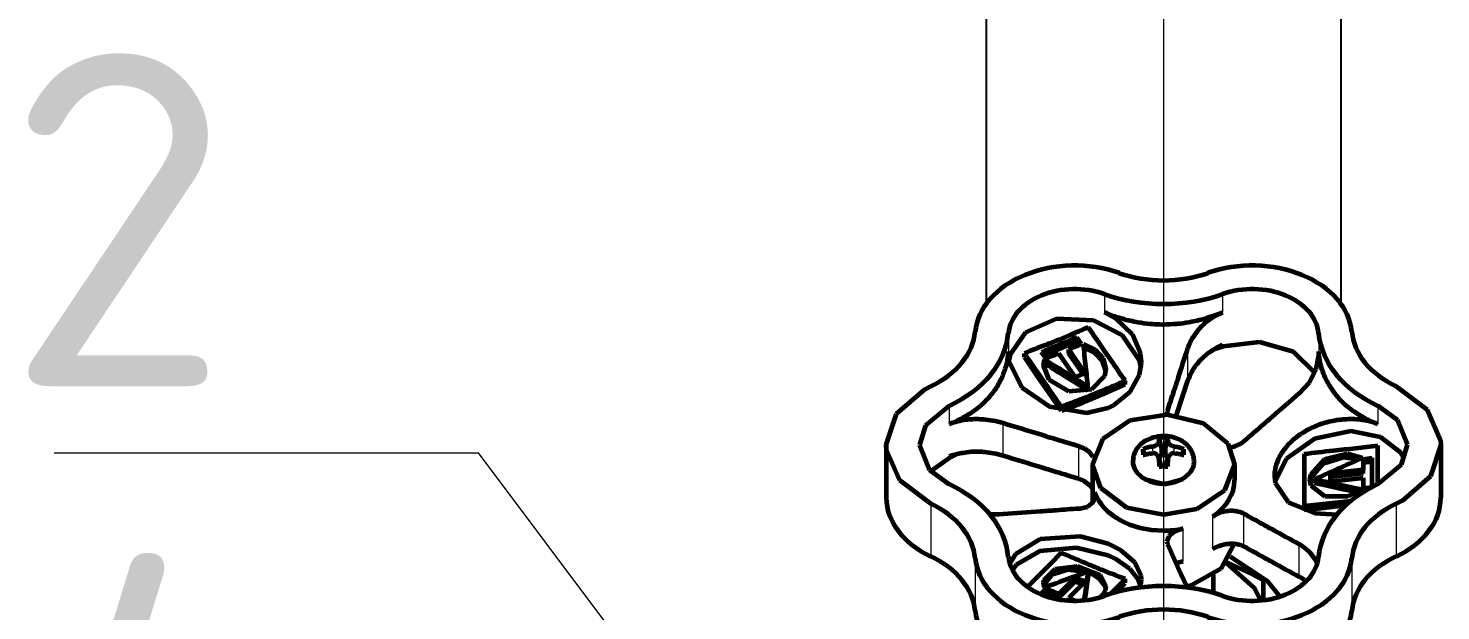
# Model space of a CAD drawing. Header units: millimetres. Extents: x -718 to 68664, y -49984 to -979.
# Drawn here: x 16397 to 17670, y -36314 to -35789 of the extents above; entities that cross this region are included whole.
import ezdxf

# ---------------------------------------------------------------- set-up
doc = ezdxf.new("R2010")
doc.units = ezdxf.units.MM
doc.linetypes.add('K5LT_BASIC', pattern=[0])
doc.layers.add('Text', color=7, linetype='Continuous', lineweight=15)
doc.layers.add('ГВС (Т3)_20', color=10, linetype='Continuous', lineweight=25)
doc.layers.add('Системный слой (1)', color=7, linetype='Continuous', true_color=0xc26c6c6c)
doc.styles.add('ISOCPEUR', font='isocpeur.ttf', dxfattribs={"width": 0.65})

# ---------------------------------------------------------------- blocks, each defined once
blk = doc.blocks.new('U656')
at = {"layer": 'Системный слой (1)', "color": 150, "linetype": 'K5LT_BASIC', "lineweight": 60, "true_color": 0x0080ff}
for p, q in [((799.53, 147.5), (800.69, 148.54)), ((797.37, 144.04), (799.53, 147.5)), ((796.35, 139.66), (797.37, 144.04)), ((796.63, 135.07), (796.35, 139.66)), ((798.16, 131), (796.63, 135.07)), ((811.36, 132.31), (809.13, 128.94)), ((800.69, 128.1), (798.16, 131)), ((809.13, 128.94), (807.74, 127.82))]:
    blk.add_line(p, q, dxfattribs=at)
blk = doc.blocks.new('U665')
at = {"layer": 'Системный слой (1)', "color": 150, "linetype": 'K5LT_BASIC', "lineweight": 60, "true_color": 0x0080ff}
for p, q in [((816.36, 116.81), (816.1, 117.34)), ((826.7, 117.34), (824.6, 114.54)), ((818.59, 114.24), (816.36, 116.81)), ((821.4, 113.32), (818.59, 114.24)), ((824.6, 114.54), (821.85, 113.34)), ((821.85, 113.34), (821.4, 113.32))]:
    blk.add_line(p, q, dxfattribs=at)
blk = doc.blocks.new('U666')
at = {"layer": 'Системный слой (1)', "color": 150, "linetype": 'K5LT_BASIC', "lineweight": 60, "true_color": 0x0080ff}
for p, q in [((830.27, 132.94), (830.26, 132.99)), ((830.68, 129.68), (830.27, 132.94)), ((829.79, 126.61), (830.68, 129.68)), ((827.9, 124.67), (829.79, 126.61))]:
    blk.add_line(p, q, dxfattribs=at)
blk = doc.blocks.new('U667')
at = {"layer": 'Системный слой (1)', "color": 150, "linetype": 'K5LT_BASIC', "lineweight": 60, "true_color": 0x0080ff}
for p, q in [((817.86, 119), (819.65, 116.85)), ((823.65, 117.23), (824.93, 119)), ((821.4, 116.32), (823.65, 117.23)), ((819.65, 116.85), (821.4, 116.32))]:
    blk.add_line(p, q, dxfattribs=at)
blk = doc.blocks.new('U668')
at = {"layer": 'Системный слой (1)', "color": 150, "linetype": 'K5LT_BASIC', "lineweight": 60, "true_color": 0x0080ff}
for p, q in [((818.19, 162.09), (820.94, 163.3)), ((820.94, 163.3), (821.4, 163.32)), ((821.4, 163.32), (824.2, 162.4)), ((816.1, 159.3), (818.19, 162.09)), ((824.2, 162.4), (826.43, 159.82)), ((826.43, 159.82), (826.7, 159.3))]:
    blk.add_line(p, q, dxfattribs=at)
blk = doc.blocks.new('U669')
at = {"layer": 'Системный слой (1)', "color": 150, "linetype": 'K5LT_BASIC', "lineweight": 60, "true_color": 0x0080ff}
for p, q in [((819.15, 159.41), (817.86, 157.64)), ((821.4, 160.32), (819.15, 159.41)), ((823.15, 159.78), (821.4, 160.32)), ((824.93, 157.64), (823.15, 159.78))]:
    blk.add_line(p, q, dxfattribs=at)
blk = doc.blocks.new('U670')
at = {"layer": 'Системный слой (1)', "color": 150, "linetype": 'K5LT_BASIC', "lineweight": 60, "true_color": 0x0080ff}
for p, q in [((808.74, 135.83), (808.63, 136.24)), ((810.24, 133.15), (808.74, 135.83)), ((812.51, 131.94), (810.24, 133.15))]:
    blk.add_line(p, q, dxfattribs=at)
blk = doc.blocks.new('U671')
at = {"layer": 'Системный слой (1)', "color": 150, "linetype": 'K5LT_BASIC', "lineweight": 60, "true_color": 0x0080ff}
for p, q in [((815.75, 141.62), (817.51, 143.97)), ((817.51, 143.97), (819.63, 144.72)), ((819.63, 144.72), (821.96, 143.8)), ((821.96, 143.8), (823.63, 141.32)), ((815.1, 138.32), (815.75, 141.62)), ((823.63, 141.32), (824.15, 137.98)), ((815.63, 135.32), (815.1, 138.32)), ((824.15, 137.98), (823.38, 134.74)), ((817.3, 132.83), (815.63, 135.32)), ((823.38, 134.74), (821.54, 132.52)), ((819.63, 131.92), (817.3, 132.83)), ((821.54, 132.52), (819.63, 131.92))]:
    blk.add_line(p, q, dxfattribs=at)
blk = doc.blocks.new('U672')
at = {"layer": 'Системный слой (1)', "color": 150, "linetype": 'K5LT_BASIC', "lineweight": 60, "true_color": 0x0080ff}
for p, q in [((820.71, 144.97), (821.04, 145.41)), ((821.04, 145.41), (821.27, 145.95)), ((820.3, 144.65), (820.71, 144.97))]:
    blk.add_line(p, q, dxfattribs=at)
blk = doc.blocks.new('U673')
at = {"layer": 'Системный слой (1)', "color": 150, "linetype": 'K5LT_BASIC', "lineweight": 60, "true_color": 0x0080ff}
for p, q in [((815.66, 145.95), (815.84, 145.18)), ((815.84, 145.18), (816.24, 144.66)), ((816.24, 144.66), (816.78, 144.47)), ((816.78, 144.47), (816.89, 144.47)), ((816.89, 144.47), (817.01, 144.49)), ((817.01, 144.49), (817.12, 144.53))]:
    blk.add_line(p, q, dxfattribs=at)
blk = doc.blocks.new('U674')
at = {"layer": 'Системный слой (1)', "color": 150, "linetype": 'K5LT_BASIC', "lineweight": 60, "true_color": 0x0080ff}
for p, q in [((818.13, 145.46), (817.84, 145.04)), ((818.34, 145.95), (818.13, 145.46)), ((817.84, 145.04), (817.48, 144.72))]:
    blk.add_line(p, q, dxfattribs=at)
blk = doc.blocks.new('U675')
at = {"layer": 'Системный слой (1)', "color": 150, "linetype": 'K5LT_BASIC', "lineweight": 60, "true_color": 0x0080ff}
for p, q in [((815.14, 153.57), (815.15, 153.99)), ((815.14, 153.17), (815.14, 153.57)), ((815.16, 152.77), (815.14, 153.17))]:
    blk.add_line(p, q, dxfattribs=at)
blk = doc.blocks.new('U676')
at = {"layer": 'Системный слой (1)', "color": 150, "linetype": 'K5LT_BASIC', "lineweight": 60, "true_color": 0x0080ff}
for p, q in [((812.39, 137.94), (811.11, 137.36)), ((809.83, 136.78), (808.55, 136.2)), ((811.11, 137.36), (809.83, 136.78))]:
    blk.add_line(p, q, dxfattribs=at)
blk = doc.blocks.new('U677')
at = {"layer": 'Системный слой (1)', "color": 150, "linetype": 'K5LT_BASIC', "lineweight": 60, "true_color": 0x0080ff}
for p, q in [((812.49, 137.98), (812.39, 137.94)), ((812.59, 138), (812.49, 137.98)), ((812.7, 138.01), (812.59, 138)), ((813.19, 137.83), (812.7, 138.01)), ((813.6, 137.31), (813.19, 137.83)), ((813.86, 136.56), (813.6, 137.31))]:
    blk.add_line(p, q, dxfattribs=at)
blk = doc.blocks.new('U678')
at = {"layer": 'Системный слой (1)', "color": 150, "linetype": 'K5LT_BASIC', "lineweight": 60, "true_color": 0x0080ff}
for p, q in [((811.12, 124.64), (811.74, 125.12)), ((811.74, 125.12), (812.28, 125.78)), ((812.28, 125.78), (812.46, 126.08)), ((810.71, 124.45), (811.12, 124.64))]:
    blk.add_line(p, q, dxfattribs=at)
blk = doc.blocks.new('U679')
at = {"layer": 'Системный слой (1)', "color": 150, "linetype": 'K5LT_BASIC', "lineweight": 60, "true_color": 0x0080ff}
for p, q in [((824.28, 138), (824.15, 138.01)), ((824.41, 137.98), (824.28, 138)), ((824.54, 137.94), (824.41, 137.98))]:
    blk.add_line(p, q, dxfattribs=at)
blk = doc.blocks.new('U680')
at = {"layer": 'Системный слой (1)', "color": 150, "linetype": 'K5LT_BASIC', "lineweight": 60, "true_color": 0x0080ff}
for p, q in [((809.11, 125.46), (809.26, 125.65)), ((809.26, 125.65), (809.39, 125.86)), ((809.39, 125.86), (809.52, 126.08))]:
    blk.add_line(p, q, dxfattribs=at)
blk = doc.blocks.new('U681')
at = {"layer": 'Системный слой (1)', "color": 150, "linetype": 'K5LT_BASIC', "lineweight": 60, "true_color": 0x0080ff}
for p, q in [((826.05, 126.08), (827.04, 125.17)), ((827.04, 125.17), (828.22, 124.55)), ((828.22, 124.55), (829.46, 124.32)), ((829.46, 124.32), (829.52, 124.32)), ((829.52, 124.32), (829.62, 124.32)), ((829.62, 124.32), (829.72, 124.32)), ((829.72, 124.32), (829.82, 124.33))]:
    blk.add_line(p, q, dxfattribs=at)
blk = doc.blocks.new('U682')
at = {"layer": 'Системный слой (1)', "color": 150, "linetype": 'K5LT_BASIC', "lineweight": 60, "true_color": 0x0080ff}
for p, q in [((810.73, 137.19), (810.81, 136.99)), ((810.81, 136.99), (810.87, 136.78)), ((810.87, 136.78), (810.93, 136.56))]:
    blk.add_line(p, q, dxfattribs=at)
blk = doc.blocks.new('U683')
at = {"layer": 'Системный слой (1)', "color": 150, "linetype": 'K5LT_BASIC', "lineweight": 60, "true_color": 0x0080ff}
for p, q in [((821.17, 132.3), (821.29, 131.85)), ((821.29, 131.85), (821.48, 131.43)), ((821.48, 131.43), (821.73, 131.07))]:
    blk.add_line(p, q, dxfattribs=at)
blk = doc.blocks.new('U684')
at = {"layer": 'Системный слой (1)', "color": 150, "linetype": 'K5LT_BASIC', "lineweight": 60, "true_color": 0x0080ff}
for p, q in [((817.98, 128.25), (816.22, 127.05)), ((818.62, 128.32), (817.98, 128.25)), ((816.22, 127.05), (815.26, 124.68)), ((815.26, 124.68), (815.15, 122.65))]:
    blk.add_line(p, q, dxfattribs=at)
blk = doc.blocks.new('U685')
at = {"layer": 'Системный слой (1)', "color": 150, "linetype": 'K5LT_BASIC', "lineweight": 60, "true_color": 0x0080ff}
for p, q in [((820.15, 127.25), (818.09, 128.27)), ((821.97, 124.72), (820.15, 127.25)), ((822.64, 121.43), (821.97, 124.72)), ((822.11, 118.76), (822.64, 121.43)), ((820.7, 116.91), (822.11, 118.76)), ((820.14, 116.59), (820.7, 116.91))]:
    blk.add_line(p, q, dxfattribs=at)
blk = doc.blocks.new('U686')
at = {"layer": 'Системный слой (1)', "color": 150, "linetype": 'K5LT_BASIC', "lineweight": 60, "true_color": 0x0080ff}
for p, q in [((810.59, 151.6), (810.13, 151.95)), ((811.83, 149.48), (810.59, 151.6)), ((812.12, 146.17), (811.83, 149.48)), ((811.43, 143.32), (812.12, 146.17)), ((811.07, 142.57), (811.43, 143.32)), ((810.24, 141.35), (811.07, 142.57)), ((808.74, 140.39), (809.26, 140.58)), ((809.26, 140.58), (810.24, 141.35))]:
    blk.add_line(p, q, dxfattribs=at)
blk = doc.blocks.new('U687')
at = {"layer": 'Системный слой (1)', "color": 150, "linetype": 'K5LT_BASIC', "lineweight": 60, "true_color": 0x0080ff}
for p, q in [((828.93, 152.27), (826.57, 151.09)), ((829.52, 152.32), (828.93, 152.27)), ((829.62, 152.32), (829.52, 152.32)), ((829.72, 152.31), (829.62, 152.32)), ((829.82, 152.31), (829.72, 152.31)), ((826.57, 151.09), (824.86, 148.6)), ((824.86, 148.6), (824.31, 145.24)), ((824.31, 145.24), (824.75, 143.32))]:
    blk.add_line(p, q, dxfattribs=at)
blk = doc.blocks.new('U688')
at = {"layer": 'Системный слой (1)', "color": 150, "linetype": 'K5LT_BASIC', "lineweight": 60, "true_color": 0x0080ff}
for p, q in [((829.56, 152.15), (828.98, 152.28)), ((831.54, 150.76), (829.56, 152.15)), ((832.77, 147.98), (831.54, 150.76)), ((832.62, 144.64), (832.77, 147.98)), ((831.27, 142.03), (832.62, 144.64)), ((829, 140.5), (831.27, 142.03)), ((828.34, 140.35), (829, 140.5))]:
    blk.add_line(p, q, dxfattribs=at)
blk = doc.blocks.new('U689')
at = {"layer": 'Системный слой (1)', "color": 150, "linetype": 'K5LT_BASIC', "lineweight": 60, "true_color": 0x0080ff}
for p, q in [((824.75, 143.32), (825.01, 142.77)), ((825.01, 142.77), (826.18, 141.32)), ((832.76, 142.58), (833.35, 143.65)), ((831.36, 141.13), (832.76, 142.58)), ((826.18, 141.32), (827.72, 140.49)), ((827.72, 140.49), (828.87, 140.32)), ((828.87, 140.32), (829.65, 140.39)), ((829.65, 140.39), (831.36, 141.13))]:
    blk.add_line(p, q, dxfattribs=at)
blk = doc.blocks.new('U690')
at = {"layer": 'Системный слой (1)', "color": 150, "linetype": 'K5LT_BASIC', "lineweight": 60, "true_color": 0x0080ff}
for p, q in [((811.9, 142.13), (812.5, 143.32)), ((810.84, 140.91), (811.9, 142.13)), ((808.55, 140.45), (808.79, 140.38)), ((808.79, 140.38), (809.03, 140.33)), ((809.03, 140.33), (809.28, 140.32)), ((809.28, 140.32), (809.64, 140.35)), ((809.64, 140.35), (810.84, 140.91))]:
    blk.add_line(p, q, dxfattribs=at)
blk = doc.blocks.new('U691')
at = {"layer": 'Системный слой (1)', "color": 150, "linetype": 'K5LT_BASIC', "lineweight": 60, "true_color": 0x0080ff}
for p, q in [((811.57, 151.68), (810.71, 152.18)), ((812.92, 149.44), (811.57, 151.68)), ((813.16, 145.85), (812.92, 149.44)), ((812.5, 143.32), (813.16, 145.85))]:
    blk.add_line(p, q, dxfattribs=at)
blk = doc.blocks.new('U692')
at = {"layer": 'Системный слой (1)', "color": 150, "linetype": 'K5LT_BASIC', "lineweight": 60, "true_color": 0x0080ff}
for p, q in [((815.55, 125.64), (815.69, 124.39)), ((815.69, 124.39), (815.83, 123.13)), ((815.83, 123.13), (815.97, 121.87))]:
    blk.add_line(p, q, dxfattribs=at)
blk = doc.blocks.new('U693')
at = {"layer": 'Системный слой (1)', "color": 150, "linetype": 'K5LT_BASIC', "lineweight": 60, "true_color": 0x0080ff}
for p, q in [((817.68, 123.4), (817.96, 124.71)), ((817.4, 122.09), (817.68, 123.4)), ((817.12, 120.78), (817.4, 122.09))]:
    blk.add_line(p, q, dxfattribs=at)
blk = doc.blocks.new('U694')
at = {"layer": 'Системный слой (1)', "color": 150, "linetype": 'K5LT_BASIC', "lineweight": 60, "true_color": 0x0080ff}
for p, q in [((818.47, 125.02), (818.09, 125.11)), ((819.7, 123.91), (818.47, 125.02)), ((820.26, 122.08), (819.7, 123.91)), ((820.08, 120.76), (820.26, 122.08))]:
    blk.add_line(p, q, dxfattribs=at)
blk = doc.blocks.new('U695')
at = {"layer": 'Системный слой (1)', "color": 150, "linetype": 'K5LT_BASIC', "lineweight": 60, "true_color": 0x0080ff}
for p, q in [((816.75, 123.78), (817.73, 125.02)), ((817.73, 125.02), (818.27, 125.13)), ((818.27, 125.13), (818.73, 125.05)), ((818.73, 125.05), (820.12, 123.81)), ((816.75, 121.69), (816.75, 123.78)), ((820.12, 123.81), (820.62, 121.72)), ((817.39, 120.37), (816.75, 121.69)), ((820.62, 121.72), (820.25, 120.37))]:
    blk.add_line(p, q, dxfattribs=at)
blk = doc.blocks.new('U696')
at = {"layer": 'Системный слой (1)', "color": 150, "linetype": 'K5LT_BASIC', "lineweight": 60, "true_color": 0x0080ff}
for p, q in [((815.91, 125.64), (816.06, 124.23)), ((816.06, 124.23), (816.22, 122.81)), ((816.22, 122.81), (816.38, 121.39))]:
    blk.add_line(p, q, dxfattribs=at)
blk = doc.blocks.new('U697')
at = {"layer": 'Системный слой (1)', "color": 150, "linetype": 'K5LT_BASIC', "lineweight": 60, "true_color": 0x0080ff}
for p, q in [((824.5, 147.49), (825.24, 145.58)), ((825.24, 145.58), (826.02, 143.68)), ((826.02, 143.68), (826.84, 141.78))]:
    blk.add_line(p, q, dxfattribs=at)
blk = doc.blocks.new('U698')
at = {"layer": 'Системный слой (1)', "color": 150, "linetype": 'K5LT_BASIC', "lineweight": 60, "true_color": 0x0080ff}
for p, q in [((829.9, 148.13), (829.5, 149.13)), ((830.31, 147.12), (829.9, 148.13)), ((830.73, 146.12), (830.31, 147.12))]:
    blk.add_line(p, q, dxfattribs=at)
blk = doc.blocks.new('U699')
at = {"layer": 'Системный слой (1)', "color": 150, "linetype": 'K5LT_BASIC', "lineweight": 60, "true_color": 0x0080ff}
for p, q in [((808.55, 149.04), (808.69, 149.09)), ((808.69, 149.09), (808.83, 149.12)), ((808.83, 149.12), (808.97, 149.13)), ((808.97, 149.13), (809.21, 149.1)), ((809.21, 149.1), (810.25, 148.08)), ((810.25, 148.08), (810.49, 146.1)), ((810.49, 146.1), (809.66, 144.04)), ((807.96, 143.76), (807.67, 144.07)), ((809.66, 144.04), (808.65, 143.51)), ((808.3, 143.57), (807.96, 143.76)), ((808.65, 143.51), (808.3, 143.57))]:
    blk.add_line(p, q, dxfattribs=at)
blk = doc.blocks.new('U700')
at = {"layer": 'Системный слой (1)', "color": 150, "linetype": 'K5LT_BASIC', "lineweight": 60, "true_color": 0x0080ff}
for p, q in [((808.84, 145.64), (808.92, 145.85)), ((808.92, 145.85), (809.01, 146.07)), ((809.01, 146.07), (809.1, 146.28))]:
    blk.add_line(p, q, dxfattribs=at)
blk = doc.blocks.new('U701')
at = {"layer": 'Системный слой (1)', "color": 150, "linetype": 'K5LT_BASIC', "lineweight": 60, "true_color": 0x0080ff}
for p, q in [((828.5, 149.1), (828.38, 149.12)), ((828.62, 149.08), (828.5, 149.1)), ((828.74, 149.04), (828.62, 149.08)), ((829.68, 144.51), (830.15, 145.49)), ((830.15, 145.49), (830.16, 145.5)), ((828.94, 143.82), (829.68, 144.51)), ((828.07, 143.52), (828.94, 143.82))]:
    blk.add_line(p, q, dxfattribs=at)
blk = doc.blocks.new('U702')
at = {"layer": 'Системный слой (1)', "color": 150, "linetype": 'K5LT_BASIC', "lineweight": 60, "true_color": 0x0080ff}
for p, q in [((808.05, 149.32), (807.88, 148.92)), ((807.72, 148.53), (807.55, 148.13)), ((807.88, 148.92), (807.72, 148.53))]:
    blk.add_line(p, q, dxfattribs=at)
blk = doc.blocks.new('U703')
at = {"layer": 'Системный слой (1)', "color": 150, "linetype": 'K5LT_BASIC', "lineweight": 60, "true_color": 0x0080ff}
for p, q in [((809.63, 149.57), (808.61, 150.58)), ((810.65, 148.55), (809.63, 149.57)), ((811.67, 147.54), (810.65, 148.55))]:
    blk.add_line(p, q, dxfattribs=at)
blk = doc.blocks.new('U704')
at = {"layer": 'Системный слой (1)', "color": 150, "linetype": 'K5LT_BASIC', "lineweight": 60, "true_color": 0x0080ff}
for p, q in [((808.42, 142.67), (807.97, 143.12)), ((808.87, 142.22), (808.42, 142.67)), ((809.32, 141.78), (808.87, 142.22))]:
    blk.add_line(p, q, dxfattribs=at)
blk = doc.blocks.new('U705')
at = {"layer": 'Системный слой (1)', "color": 150, "linetype": 'K5LT_BASIC', "lineweight": 60, "true_color": 0x0080ff}
for p, q in [((809.71, 148.42), (808.79, 149.11)), ((810.15, 146.95), (809.71, 148.42)), ((809.94, 145.23), (810.15, 146.95)), ((808.78, 143.63), (809.31, 144.05)), ((809.31, 144.05), (809.75, 144.73)), ((809.75, 144.73), (809.91, 145.12)), ((808.47, 143.53), (808.78, 143.63))]:
    blk.add_line(p, q, dxfattribs=at)
blk = doc.blocks.new('U706')
at = {"layer": 'Системный слой (1)', "color": 150, "linetype": 'K5LT_BASIC', "lineweight": 60, "true_color": 0x0080ff}
for p, q in [((808.14, 145.34), (807.4, 145.45)), ((808.88, 145.23), (808.14, 145.34)), ((809.62, 145.12), (808.88, 145.23))]:
    blk.add_line(p, q, dxfattribs=at)
blk = doc.blocks.new('U707')
at = {"layer": 'Системный слой (1)', "color": 150, "linetype": 'K5LT_BASIC', "lineweight": 60, "true_color": 0x0080ff}
for p, q in [((808.12, 142.62), (808.4, 142.34)), ((808.4, 142.34), (808.68, 142.06)), ((808.68, 142.06), (808.96, 141.78))]:
    blk.add_line(p, q, dxfattribs=at)
blk = doc.blocks.new('U708')
at = {"layer": 'Системный слой (1)', "color": 150, "linetype": 'K5LT_BASIC', "lineweight": 60, "true_color": 0x0080ff}
for p, q in [((827.26, 148.63), (828.56, 149.13)), ((828.56, 149.13), (828.74, 149.12)), ((828.74, 149.12), (828.92, 149.09)), ((828.92, 149.09), (829.1, 149.04)), ((826.21, 146.87), (827.26, 148.63)), ((826.4, 144.8), (826.21, 146.87)), ((830.53, 145.54), (830.02, 144.48)), ((827.6, 143.63), (826.4, 144.8)), ((830.02, 144.48), (829.21, 143.77)), ((828.25, 143.51), (827.6, 143.63)), ((829.21, 143.77), (828.25, 143.51))]:
    blk.add_line(p, q, dxfattribs=at)
blk = doc.blocks.new('U709')
at = {"layer": 'Системный слой (1)', "color": 150, "linetype": 'K5LT_BASIC', "lineweight": 60, "true_color": 0x0080ff}
for p, q in [((829.3, 150.86), (827.7, 149.76)), ((827.7, 149.76), (826.11, 148.66)), ((826.11, 148.66), (824.52, 147.56))]:
    blk.add_line(p, q, dxfattribs=at)
blk = doc.blocks.new('U710')
at = {"layer": 'Системный слой (1)', "color": 150, "linetype": 'K5LT_BASIC', "lineweight": 60, "true_color": 0x0080ff}
for p, q in [((808.26, 145.37), (807.4, 145.5)), ((809.12, 145.25), (808.26, 145.37)), ((809.98, 145.12), (809.12, 145.25))]:
    blk.add_line(p, q, dxfattribs=at)
blk = doc.blocks.new('U711')
at = {"layer": 'Системный слой (1)', "color": 150, "linetype": 'K5LT_BASIC', "lineweight": 60, "true_color": 0x0080ff}
for p, q in [((818.33, 140.02), (817.86, 138.23)), ((817.86, 138.23), (818.33, 136.62))]:
    blk.add_line(p, q, dxfattribs=at)
blk = doc.blocks.new('U712')
at = {"layer": 'Системный слой (1)', "color": 150, "linetype": 'K5LT_BASIC', "lineweight": 60, "true_color": 0x0080ff}
for p, q in [((820.23, 138.68), (820.21, 138.72)), ((820.53, 138.5), (820.23, 138.68))]:
    blk.add_line(p, q, dxfattribs=at)
blk = doc.blocks.new('U713')
at = {"layer": 'Системный слой (1)', "color": 150, "linetype": 'K5LT_BASIC', "lineweight": 60, "true_color": 0x0080ff}
for p, q in [((820.21, 137.91), (820.49, 138.13)), ((820.49, 138.13), (820.53, 138.13))]:
    blk.add_line(p, q, dxfattribs=at)
blk = doc.blocks.new('U714')
at = {"layer": 'Системный слой (1)', "color": 150, "linetype": 'K5LT_BASIC', "lineweight": 60, "true_color": 0x0080ff}
for p, q in [((820.27, 137.89), (820.23, 137.89)), ((820.3, 137.88), (820.27, 137.89)), ((820.34, 137.87), (820.3, 137.88)), ((820.52, 137.76), (820.34, 137.87)), ((820.63, 137.55), (820.52, 137.76)), ((820.65, 137.3), (820.63, 137.55))]:
    blk.add_line(p, q, dxfattribs=at)
blk = doc.blocks.new('U715')
at = {"layer": 'Системный слой (1)', "color": 150, "linetype": 'K5LT_BASIC', "lineweight": 60, "true_color": 0x0080ff}
for p, q in [((820.34, 138.76), (820.52, 138.88)), ((820.52, 138.88), (820.63, 139.08)), ((820.63, 139.08), (820.65, 139.34)), ((820.23, 138.75), (820.27, 138.75)), ((820.27, 138.75), (820.3, 138.75)), ((820.3, 138.75), (820.34, 138.76))]:
    blk.add_line(p, q, dxfattribs=at)
blk = doc.blocks.new('U716')
at = {"layer": 'Системный слой (1)', "color": 150, "linetype": 'K5LT_BASIC', "lineweight": 60, "true_color": 0x0080ff}
for p, q in [((810.79, 132.66), (808.52, 130.16)), ((808.52, 130.16), (807.39, 129.59))]:
    blk.add_line(p, q, dxfattribs=at)
blk = doc.blocks.new('U717')
at = {"layer": 'Системный слой (1)', "color": 150, "linetype": 'K5LT_BASIC', "lineweight": 60, "true_color": 0x0080ff}
for p, q in [((810.84, 132.62), (810.34, 131.52)), ((810.34, 131.52), (809.81, 130.42)), ((809.81, 130.42), (809.25, 129.32))]:
    blk.add_line(p, q, dxfattribs=at)

msp = doc.modelspace()

# ---------------------------------------------------------------- linework, layer by layer
at = {"layer": 'Text'}
msp.add_line((17420.4, -35223.3), (17420.4, -38810.5), dxfattribs=at)
for points in [[(16420.2, -36171.6), (16802.7, -36171.6)], [(17288.9, -36820.4), (16802.7, -36171.6)]]:
    msp.add_lwpolyline(points, dxfattribs=at)
at = {"layer": 'ГВС (Т3)_20'}
for p, q in [((17260.4, -35406), (17260.4, -36037.5)), ((17580.4, -35406), (17580.4, -36037.5))]:
    msp.add_line(p, q, dxfattribs=at)
at = {"layer": 'ГВС (Т3)_20', "lineweight": 18}
for p, q in [((17367.1, -36028.6), (17367.1, -36045.1)), ((17473.7, -36028.6), (17473.7, -36045.1)), ((17280.5, -36063.9), (17280.5, -36080.4)), ((17560.3, -36063.9), (17560.3, -36080.4)), ((17442.4, -36106.4), (17442.4, -36077.1)), ((17473.7, -36074.4), (17473.7, -36076)), ((17227.2, -36129.3), (17227.2, -36145.7)), ((17424.2, -36137.1), (17424.2, -36133.1)), ((17613.6, -36129.3), (17613.6, -36145.7)), ((17275.9, -36174.4), (17275.9, -36145)), ((17344.1, -36195.2), (17344.1, -36165.8)), ((17411.5, -36172), (17410.2, -36166)), ((17418.5, -36173.2), (17416.1, -36161.8)), ((17422.2, -36173.2), (17424.7, -36161.8)), ((17429.3, -36172), (17430.6, -36166)), ((17227.2, -36175.1), (17227.2, -36176.6)), ((17418.4, -36183.8), (17416.1, -36176.2)), ((17422.4, -36183.8), (17424.7, -36176.2)), ((17358.3, -36213.9), (17358.3, -36207.4)), ((17210.6, -36217.6), (17210.6, -36265)), ((17630.2, -36217.6), (17630.2, -36265)), ((17464.9, -36258.3), (17464.9, -36228.9)), ((17492.9, -36256), (17492.9, -36226.6)), ((17438, -36269.3), (17438, -36239.9)), ((17542.8, -36283.4), (17542.8, -36254)), ((17250.6, -36266.6), (17250.6, -36314)), ((17590.2, -36266.6), (17590.2, -36314))]:
    msp.add_line(p, q, dxfattribs=at)
at = {"layer": 'ГВС (Т3)_20', "lineweight": 60}
for p, q in [((17342.3, -36071.3), (17342.3, -36067.7)), ((17346.4, -36073.6), (17342.3, -36067.7)), ((17295, -36085.6), (17295, -36082)), ((17314.4, -36086.7), (17310.3, -36080.8)), ((17340.8, -36103.6), (17325.9, -36082.1)), ((17349.7, -36099.9), (17334.9, -36078.4)), ((17334.9, -36082), (17334.9, -36078.4)), ((17347.8, -36100.7), (17334.9, -36082)), ((17344.5, -36074.4), (17342.3, -36071.3)), ((17473.7, -36076), (17465.8, -36078.5)), ((17313.1, -36091.2), (17313.1, -36087.6)), ((17385.8, -36110.2), (17385.8, -36106.6)), ((17432.2, -36137.8), (17442.4, -36106.4)), ((17352.3, -36115.7), (17352.3, -36112.1)), ((17328.2, -36133.4), (17328.2, -36130.1)), ((17418.5, -36167.2), (17416.6, -36158)), ((17422.2, -36167.2), (17424.2, -36158)), ((17170.4, -36164.6), (17170.4, -36212)), ((17403.2, -36173.3), (17402.1, -36168.3)), ((17422.2, -36167.2), (17418.5, -36167.2)), ((17418.5, -36167.2), (17418.5, -36173.2)), ((17422.2, -36173.2), (17422.2, -36167.2)), ((17437.6, -36173.3), (17438.7, -36168.3)), ((17547.1, -36172.5), (17547.1, -36219.5)), ((17613.6, -36199.9), (17613.6, -36165.1)), ((17670.4, -36164.6), (17670.4, -36212)), ((17227.2, -36176.6), (17210.6, -36188.3)), ((17234.8, -36172.7), (17227.2, -36176.6)), ((17356.4, -36182.3), (17356.4, -36216.9)), ((17418.4, -36183.3), (17415.9, -36175.2)), ((17418.4, -36183.3), (17418.5, -36183.8)), ((17422.3, -36183.8), (17422.4, -36183.3)), ((17422.4, -36183.3), (17424.8, -36175.2)), ((17484.4, -36182.3), (17484.4, -36196.4)), ((17600.3, -36177.3), (17608.5, -36176.3)), ((17600.3, -36177.3), (17600.3, -36186.8)), ((17608.5, -36179.9), (17600.3, -36180.8)), ((17608.5, -36202.5), (17608.5, -36176.3)), ((17556.5, -36199), (17556.5, -36195.4)), ((17570.7, -36190.1), (17600.3, -36186.8)), ((17570.7, -36190.1), (17570.7, -36197.4)), ((17600.3, -36190.3), (17570.7, -36193.7)), ((17570.7, -36197.4), (17600.3, -36194.1)), ((17600.3, -36190.3), (17600.3, -36186.8)), ((17600.3, -36194.1), (17600.3, -36203.4)), ((17600.3, -36203.4), (17608.5, -36202.5)), ((17547.1, -36223.1), (17547.1, -36219.5)), ((17340.8, -36284), (17325.9, -36298.8)), ((17340.8, -36287.6), (17340.8, -36284)), ((17352.3, -36282.3), (17352.3, -36278.7)), ((17385.8, -36288.9), (17385.8, -36285.3)), ((17465.4, -36297.9), (17465.4, -36281.6)), ((17510.4, -36286.1), (17510.4, -36304.4)), ((17314.4, -36294), (17310.3, -36298.1)), ((17314.4, -36297.6), (17312.9, -36299.1)), ((17314.4, -36297.6), (17314.4, -36294)), ((17340.8, -36287.6), (17325.9, -36302.4)), ((17325.9, -36302.4), (17325.9, -36298.8)), ((17349.7, -36287.6), (17334.9, -36302.4)), ((17334.9, -36304.8), (17334.9, -36302.4))]:
    msp.add_line(p, q, dxfattribs=at)
msp.add_arc((17896, -34915.3), 1496.4, 247.9772, 248.2384, dxfattribs=at)
for centre, major_axis, start_param, end_param in [((17340.4, -36066.6), (-90, 0), 4.251835, 6.220141), ((17500.4, -36066.6), (-90, 0), 3.204637, 5.172943), ((17420.4, -35952.6), (90, 0), 4.251835, 5.172943), ((17340.4, -36066.6), (-60, 0), 4.251835, 6.220141), ((17420.4, -35952.6), (120, 0), 4.251835, 5.172943), ((17500.4, -36066.6), (60, 0), 0.063045, 2.03135), ((17160.7, -36058.6), (90, 0), 5.299033, 6.220141), ((17160.7, -36058.6), (120, 0), 5.299033, 6.220141), ((17680, -36058.6), (120, 0), 3.204637, 4.125745), ((17680, -36058.6), (-90, 0), 0.063045, 0.984153), ((17420.4, -36196.4), (64, 0), 5.480988, 6.283185), ((17160.7, -36270.6), (-120, 0), 3.204637, 4.125745), ((17420.4, -36196.4), (-64, 0), 0.245, 1.570796), ((17680, -36270.6), (-120, 0), 5.299033, 6.220141), ((17260.4, -36212), (90, 0), 3.141593, 4.125745), ((17160.7, -36270.6), (90, 0), 0.063045, 0.984153), ((17680, -36270.6), (-90, 0), 5.299033, 6.220141), ((17580.4, -36212), (-90, 0), 2.15744, 3.141593), ((17420.4, -36196.4), (64, 0), 4.712389, 4.990987), ((17160.7, -36318), (90, 0), 0.063045, 0.984153), ((17340.4, -36262.6), (90, 0), 3.204637, 5.172943), ((17340.4, -36262.6), (-60, 0), 0.063045, 2.03135), ((17500.4, -36262.6), (90, 0), 4.251835, 6.220141), ((17500.4, -36262.6), (60, 0), 4.251835, 6.220141), ((17680, -36318), (-90, 0), 5.299033, 6.220141), ((17420.4, -36376.6), (-120, 0), 4.251835, 5.172943), ((17420.4, -36376.6), (-90, 0), 4.251835, 5.172943), ((17340.4, -36309.9), (90, 0), 3.204637, 5.172943), ((17500.4, -36309.9), (90, 0), 4.251835, 6.220141)]:
    msp.add_ellipse(centre, major_axis=major_axis, ratio=0.707107, start_param=start_param, end_param=end_param, dxfattribs=at)
at = {"layer": 'ГВС (Т3)_20', "lineweight": 18}
msp.add_ellipse((17420.4, -36178.7), major_axis=(-27.5, 0), ratio=0.707107, start_param=0, end_param=3.141593, dxfattribs=at)
at = {"layer": 'ГВС (Т3)_20', "lineweight": 60}
for points, knots in [([(17473.7, -36045.1), (17469, -36047.1), (17459.9, -36050.5), (17446.9, -36053.7), (17436.7, -36055.2), (17427, -36056.1), (17418, -36056.3), (17407.4, -36055.6), (17396.4, -36054.2), (17383.8, -36051.3), (17373.8, -36047.9), (17368.3, -36045.6), (17367.1, -36045.1)], [0, 0, 0, 0, 1.854842, 3.499918, 4.73635, 5.487068, 6.957013, 7.886095, 9.219697, 10.871305, 12.490285, 13, 13, 13, 13]), ([(17473.7, -36045.1), (17470.9, -36046.3), (17466, -36048.8), (17459.4, -36053.3), (17454.2, -36058), (17449.9, -36062.9), (17446.4, -36068.1), (17443.9, -36072.8), (17442.8, -36075.9), (17442.4, -36077.1)], [0, 0, 0, 0, 1.818825, 3.386072, 4.938759, 6.313147, 7.708369, 9.13365, 10, 10, 10, 10]), ([(17352.6, -36058.5), (17348, -36060.5), (17340.5, -36063.7), (17327.5, -36069.1), (17312.9, -36075), (17301.2, -36079.6), (17295, -36082)], [0, 0, 0, 0, 1.672477, 2.72387, 4.738499, 7, 7, 7, 7]), ([(17342.3, -36067.7), (17333.7, -36071.4), (17323, -36075.7), (17312.4, -36080), (17310.3, -36080.8)], [0, 0, 0, 0, 4.059731, 5, 5, 5, 5]), ([(17385.8, -36106.6), (17381.4, -36100.3), (17370.3, -36084.3), (17359.3, -36068.2), (17352.6, -36058.5)], [0, 0, 0, 0, 1.976899, 5, 5, 5, 5]), ([(17280.5, -36080.4), (17280.3, -36082.3), (17279.8, -36087.2), (17278.2, -36094), (17276, -36100.6), (17273.5, -36106.2), (17269.9, -36112.7), (17264.9, -36119.8), (17258.7, -36126.4), (17252.3, -36131.9), (17245.1, -36137.1), (17236.7, -36141.8), (17230.1, -36144.6), (17227.2, -36145.7)], [0, 0, 0, 0, 0.938003, 2.408157, 3.400929, 4.343765, 5.400831, 7.02675, 8.565173, 9.702377, 10.921844, 12.641455, 14, 14, 14, 14]), ([(17328.2, -36130.1), (17323.8, -36123.8), (17312.7, -36107.8), (17301.7, -36091.7), (17295, -36082)], [0, 0, 0, 0, 1.976899, 5, 5, 5, 5]), ([(17352.3, -36112.1), (17351.7, -36106), (17350.3, -36093.1), (17348.9, -36080.2), (17348.2, -36073.3)], [0, 0, 0, 0, 2.340092, 5, 5, 5, 5]), ([(17424.2, -36133.1), (17426, -36127.6), (17429.1, -36118.1), (17435.2, -36099.4), (17439.4, -36086.3), (17442.4, -36077.1)], [0, 0, 0, 0, 1.796729, 3.052013, 6, 6, 6, 6]), ([(17473.7, -36074.4), (17471.2, -36075.5), (17466.7, -36077.8), (17461.3, -36081.4), (17457.1, -36084.8), (17453.3, -36088.3), (17450.1, -36092.1), (17447.5, -36095.7), (17444.8, -36100.2), (17443.3, -36103.8), (17442.4, -36106.4)], [0, 0, 0, 0, 1.821115, 3.379413, 4.39742, 5.574513, 7.068766, 7.964415, 8.880783, 11, 11, 11, 11]), ([(17613.6, -36145.7), (17609.3, -36144.1), (17601.6, -36140.6), (17591.9, -36134.6), (17584, -36128.3), (17577.6, -36121.8), (17572.3, -36114.8), (17567.9, -36107.6), (17563.7, -36098.3), (17561.3, -36089.1), (17560.4, -36082.4), (17560.3, -36080.4)], [0, 0, 0, 0, 1.67657, 3.178896, 4.393608, 5.661418, 6.866, 8.02582, 9.169165, 11.154957, 12, 12, 12, 12]), ([(17352.3, -36112.1), (17346.2, -36108.3), (17333.1, -36100.1), (17320.1, -36092), (17313.1, -36087.6)], [0, 0, 0, 0, 2.340092, 5, 5, 5, 5]), ([(17352.3, -36115.7), (17344.5, -36110.8), (17331.4, -36102.7), (17318.4, -36094.5), (17313.1, -36091.2)], [0, 0, 0, 0, 2.991494, 5, 5, 5, 5]), ([(17328.2, -36130.1), (17334.1, -36127.9), (17345, -36123.7), (17360.9, -36117.3), (17374.3, -36111.7), (17382.6, -36108), (17385.8, -36106.6)], [0, 0, 0, 0, 2.146332, 3.974264, 5.817659, 7, 7, 7, 7]), ([(17492.9, -36161.2), (17497.9, -36156.9), (17506.4, -36149.6), (17523, -36135.2), (17534.6, -36125.1), (17542.8, -36118)], [0, 0, 0, 0, 1.796729, 3.052013, 6, 6, 6, 6]), ([(17275.9, -36145), (17272.8, -36144.1), (17266.9, -36142.7), (17258.8, -36141.6), (17252.4, -36141.4), (17246.4, -36141.5), (17239.9, -36142.2), (17233.2, -36143.7), (17229, -36145), (17227.2, -36145.7)], [0, 0, 0, 0, 1.895858, 3.525211, 4.773633, 5.69667, 7.116945, 8.737444, 10, 10, 10, 10]), ([(17344.1, -36165.8), (17337.3, -36163.8), (17325.7, -36160.3), (17303, -36153.3), (17287.1, -36148.5), (17275.9, -36145)], [0, 0, 0, 0, 1.796729, 3.052013, 6, 6, 6, 6]), ([(17613.6, -36145.7), (17611, -36144.7), (17606, -36143.2), (17598.1, -36141.8), (17590.8, -36141.3), (17584.1, -36141.5), (17578.1, -36142.1), (17572.3, -36143.1), (17565.7, -36144.7), (17558.4, -36147.2), (17551.6, -36150.3), (17545.9, -36153.6), (17540.8, -36157.1), (17536.4, -36160.7), (17532.1, -36165), (17528.1, -36169.9), (17524.4, -36175.9), (17522.1, -36181.5), (17520.7, -36187.1), (17520.4, -36190.3), (17520.4, -36192.3)], [0, 0, 0, 0, 1.489396, 2.806298, 4.074405, 5.183184, 6.086701, 6.977433, 8.042671, 9.325288, 10.720378, 11.710057, 12.638762, 13.830395, 14.694932, 15.930426, 17.292771, 18.840085, 19.64394, 21, 21, 21, 21]), ([(17447.9, -36178.7), (17447.9, -36178), (17447.8, -36177.2), (17447.6, -36175.5), (17447.4, -36174.6), (17446.8, -36172.6), (17446.4, -36171.5), (17445.3, -36169.3), (17444.6, -36168.2), (17442.9, -36165.9), (17441.9, -36164.8), (17439.4, -36162.6), (17437.9, -36161.6), (17434.7, -36159.7), (17432.9, -36159), (17428.8, -36157.6), (17426.4, -36157), (17421.5, -36156.5), (17419, -36156.5), (17414.2, -36157.1), (17411.9, -36157.6), (17407.5, -36159.1), (17405.5, -36160), (17401.9, -36162.2), (17400.3, -36163.5), (17397.7, -36166.1), (17396.6, -36167.4), (17395, -36170), (17394.4, -36171.3), (17393.6, -36173.7), (17393.3, -36174.8), (17393, -36176.8), (17392.9, -36177.6), (17392.9, -36178.6), (17392.9, -36178.6), (17392.9, -36178.7)], [0, 0, 0, 0, 0.635766, 0.635766, 1.413246, 1.413246, 2.327713, 2.327713, 3.379678, 3.379678, 4.572633, 4.572633, 5.934211, 5.934211, 7.351129, 7.351129, 9.133453, 9.133453, 10.915777, 10.915777, 12.647242, 12.647242, 14.299135, 14.299135, 15.85652, 15.85652, 17.158936, 17.158936, 18.280269, 18.280269, 19.242871, 19.242871, 19.926082, 19.926082, 20, 20, 20, 20]), ([(17416.6, -36158), (17416.5, -36158.3), (17416.4, -36158.9), (17416.2, -36160.1), (17416.2, -36161.1), (17416.1, -36161.8)], [0, 0, 0, 0, 1.827214, 3.321793, 6, 6, 6, 6]), ([(17424.2, -36158), (17422.5, -36157.9), (17420, -36157.8), (17417.4, -36157.9), (17416.6, -36158)], [0, 0, 0, 0, 3.30107, 5, 5, 5, 5]), ([(17424.7, -36161.8), (17424.6, -36161.6), (17424.6, -36161.2), (17424.5, -36160.4), (17424.4, -36159.4), (17424.3, -36158.6), (17424.2, -36158.2), (17424.2, -36158)], [0, 0, 0, 0, 1.127962, 2.052457, 4.702903, 6.700745, 8, 8, 8, 8]), ([(17275.9, -36174.4), (17272.9, -36173.5), (17267.4, -36172.1), (17260, -36171.1), (17253.3, -36170.7), (17246.6, -36170.8), (17240.1, -36171.6), (17233.5, -36173), (17229.5, -36174.2), (17227.2, -36175.1)], [0, 0, 0, 0, 1.83616, 3.304363, 4.385714, 5.755195, 7.300322, 8.364664, 10, 10, 10, 10]), ([(17410.2, -36166), (17409.9, -36166.1), (17409.3, -36166.2), (17408.5, -36166.3), (17407.6, -36166.5), (17406.4, -36166.8), (17404.8, -36167.3), (17403.3, -36167.8), (17402.4, -36168.2), (17402.1, -36168.3)], [0, 0, 0, 0, 1.184332, 2.06893, 2.846067, 4.560575, 6.344944, 8.911629, 10, 10, 10, 10]), ([(17402.1, -36173.6), (17403, -36173.4), (17404.7, -36173), (17407.4, -36172.4), (17409.1, -36172.2), (17410.2, -36172)], [0, 0, 0, 0, 2.197169, 3.704632, 6, 6, 6, 6]), ([(17410.2, -36166), (17410.7, -36165.9), (17411.8, -36165.6), (17413.2, -36165), (17414.5, -36164.3), (17415.2, -36163.6), (17415.6, -36163.1), (17415.9, -36162.7), (17416, -36162.4), (17416.1, -36162.1), (17416.1, -36161.9), (17416.1, -36161.8)], [0, 0, 0, 0, 2.075817, 4.244153, 6.255988, 8.344244, 9.11935, 9.876473, 10.814253, 11.502856, 12, 12, 12, 12]), ([(17424.7, -36161.8), (17424.7, -36162.1), (17424.8, -36162.6), (17425.4, -36163.5), (17426.4, -36164.3), (17427.5, -36165), (17428.3, -36165.3), (17428.8, -36165.5), (17429.3, -36165.7), (17429.7, -36165.8), (17430.1, -36165.9), (17430.4, -36166), (17430.6, -36166)], [0, 0, 0, 0, 1.865472, 4.020169, 6.500074, 8.746103, 9.879296, 10.351451, 11.2127, 11.71544, 12.461428, 13, 13, 13, 13]), ([(17438.7, -36168.3), (17437.9, -36167.9), (17436.4, -36167.4), (17434.1, -36166.7), (17432.2, -36166.3), (17430.9, -36166.1), (17430.6, -36166)], [0, 0, 0, 0, 2.131648, 3.875669, 6.089053, 7, 7, 7, 7]), ([(17430.6, -36172), (17430.9, -36172.1), (17431.5, -36172.2), (17432.3, -36172.3), (17433.2, -36172.4), (17434.4, -36172.6), (17436, -36173), (17437.5, -36173.3), (17438.4, -36173.6), (17438.7, -36173.6)], [0, 0, 0, 0, 1.184332, 2.06893, 2.846067, 4.560575, 6.344944, 8.911629, 10, 10, 10, 10]), ([(17438.7, -36173.6), (17438.7, -36172.3), (17438.7, -36170.4), (17438.7, -36168.7), (17438.7, -36168.3)], [0, 0, 0, 0, 3.536307, 5, 5, 5, 5]), ([(17547.1, -36172.5), (17555.9, -36171.5), (17578.1, -36169.1), (17600.2, -36166.6), (17613.6, -36165.1)], [0, 0, 0, 0, 1.976894, 5, 5, 5, 5]), ([(17344.1, -36195.2), (17337.3, -36193.1), (17325.7, -36189.6), (17303, -36182.7), (17287.1, -36177.8), (17275.9, -36174.4)], [0, 0, 0, 0, 1.796729, 3.052013, 6, 6, 6, 6]), ([(17447.9, -36178.7), (17447.9, -36179.1), (17447.9, -36179.5), (17447.8, -36180.3), (17447.8, -36180.8), (17447.6, -36181.9), (17447.5, -36182.5), (17447.1, -36183.7), (17446.9, -36184.3), (17446.5, -36185.4), (17446.2, -36186), (17445.8, -36186.7), (17445.8, -36186.9), (17445.4, -36187.6), (17445, -36188.1), (17444.2, -36189.3), (17443.8, -36189.8), (17442.9, -36190.9), (17442.4, -36191.4), (17441.4, -36192.3), (17440.9, -36192.7), (17440.3, -36193.2), (17440.2, -36193.3), (17439.4, -36193.9), (17438.8, -36194.4), (17437.8, -36195), (17437.6, -36195.1), (17436.9, -36195.5), (17436.4, -36195.8), (17435.1, -36196.5), (17434.2, -36196.9), (17432.5, -36197.5), (17431.7, -36197.9), (17429.8, -36198.4), (17428.9, -36198.7), (17426.9, -36199.1), (17425.9, -36199.2), (17423.9, -36199.5), (17422.9, -36199.6), (17420.7, -36199.7), (17419.7, -36199.7), (17417.5, -36199.5), (17416.4, -36199.4), (17414.4, -36199.2), (17413.4, -36199), (17411.4, -36198.5), (17410.4, -36198.3), (17408.6, -36197.7), (17407.7, -36197.3), (17406, -36196.6), (17405.1, -36196.2), (17404, -36195.6), (17403.7, -36195.4), (17402.9, -36195), (17402.5, -36194.7), (17401.5, -36194), (17401, -36193.6), (17400.3, -36193.1), (17400.2, -36193), (17399.5, -36192.5), (17399, -36191.9), (17398.2, -36191.1), (17397.9, -36190.9), (17397.2, -36190.1), (17396.8, -36189.6), (17396, -36188.5), (17395.6, -36187.9), (17395, -36186.9), (17394.8, -36186.5), (17394.4, -36185.6), (17394.1, -36185), (17393.7, -36183.8), (17393.5, -36183.2), (17393.2, -36182), (17393.1, -36181.4), (17392.9, -36180.2), (17392.9, -36179.5), (17392.9, -36178.9), (17392.9, -36178.8), (17392.9, -36178.7)], [0, 0, 0, 0, 0.287313, 0.287313, 0.670397, 0.670397, 1.14246, 1.14246, 1.623465, 1.623465, 2.111519, 2.111519, 2.22407, 2.22407, 2.73044, 2.73044, 3.250318, 3.250318, 3.786276, 3.786276, 4.241411, 4.241411, 4.340836, 4.340836, 4.913427, 4.913427, 5.093775, 5.093775, 5.502729, 5.502729, 6.108947, 6.108947, 6.731622, 6.731622, 7.369116, 7.369116, 8.022943, 8.022943, 8.693653, 8.693653, 9.382342, 9.382342, 10.068798, 10.068798, 10.737006, 10.737006, 11.387921, 11.387921, 12.022804, 12.022804, 12.641962, 12.641962, 12.902632, 12.902632, 13.243537, 13.243537, 13.754983, 13.754983, 13.828617, 13.828617, 14.395848, 14.395848, 14.648553, 14.648553, 15.153962, 15.153962, 15.678543, 15.678543, 16.011761, 16.011761, 16.509915, 16.509915, 16.996605, 16.996605, 17.473538, 17.473538, 17.945142, 17.945142, 18, 18, 18, 18]), ([(17416.1, -36176.2), (17416.1, -36176.5), (17416.1, -36177.1), (17416.2, -36177.8), (17416.2, -36178.7), (17416.3, -36179.8), (17416.4, -36181.6), (17416.5, -36183), (17416.6, -36183.9)], [0, 0, 0, 0, 1.065952, 2.078217, 2.820889, 4.104732, 6.147547, 9, 9, 9, 9]), ([(17416.6, -36183.9), (17418.5, -36183.8), (17421, -36183.8), (17423.6, -36183.9), (17424.2, -36183.9)], [0, 0, 0, 0, 3.77453, 5, 5, 5, 5]), ([(17424.2, -36183.9), (17424.3, -36182.9), (17424.5, -36180.2), (17424.6, -36177.8), (17424.7, -36176.2)], [0, 0, 0, 0, 1.830974, 5, 5, 5, 5]), ([(17556.5, -36195.4), (17563.2, -36192.4), (17577.7, -36186), (17592.2, -36179.5), (17599.9, -36176.1)], [0, 0, 0, 0, 2.340086, 5, 5, 5, 5]), ([(17556.5, -36195.4), (17563.2, -36196.9), (17577.7, -36200), (17592.2, -36203), (17599.9, -36204.7)], [0, 0, 0, 0, 2.340086, 5, 5, 5, 5]), ([(17344.1, -36222), (17337.3, -36222.5), (17325.7, -36223.4), (17303, -36225), (17287.1, -36226.2), (17275.9, -36227)], [0, 0, 0, 0, 1.796729, 3.052013, 6, 6, 6, 6]), ([(17492.9, -36226.6), (17492.3, -36226.3), (17491.1, -36225.7), (17489, -36225), (17486.9, -36224.5), (17484.7, -36224.2), (17482.7, -36224), (17480.4, -36224), (17478, -36224.2), (17475.4, -36224.6), (17472.7, -36225.3), (17470.1, -36226.2), (17468.2, -36227), (17466.5, -36227.9), (17465.5, -36228.5), (17464.9, -36228.9)], [0, 0, 0, 0, 1.328251, 2.469971, 4.015798, 4.895609, 6.089004, 7.296182, 8.517049, 9.743331, 11.313178, 12.801432, 13.950866, 14.65435, 16, 16, 16, 16]), ([(17492.9, -36226.6), (17497.9, -36229.4), (17506.4, -36234), (17523, -36243.1), (17534.6, -36249.5), (17542.8, -36254)], [0, 0, 0, 0, 1.796729, 3.052013, 6, 6, 6, 6]), ([(17464.9, -36258.3), (17465.5, -36257.9), (17466.9, -36257), (17468.8, -36256.1), (17470.7, -36255.3), (17472.5, -36254.7), (17474.8, -36254.1), (17477.1, -36253.7), (17479.5, -36253.5), (17482, -36253.4), (17484.6, -36253.5), (17487.2, -36253.9), (17489.2, -36254.4), (17491.1, -36255.1), (17492.3, -36255.6), (17492.9, -36256)], [0, 0, 0, 0, 1.362665, 2.790539, 3.506266, 4.588748, 5.78695, 7.100744, 8.22956, 9.427995, 10.987952, 12.419556, 13.722716, 14.543907, 16, 16, 16, 16]), ([(17492.9, -36256), (17497.9, -36258.7), (17506.4, -36263.4), (17523, -36272.5), (17534.6, -36278.9), (17542.8, -36283.4)], [0, 0, 0, 0, 1.796729, 3.052013, 6, 6, 6, 6]), ([(17385.8, -36285.3), (17379.9, -36283.1), (17369, -36279), (17353.1, -36272.5), (17339.8, -36266.9), (17331.5, -36263.3), (17328.2, -36261.8)], [0, 0, 0, 0, 2.146342, 3.974273, 5.817663, 7, 7, 7, 7]), ([(17352.3, -36278.7), (17346.2, -36281), (17333.1, -36285.8), (17320.1, -36290.6), (17313.1, -36293.1)], [0, 0, 0, 0, 2.340067, 5, 5, 5, 5])]:
    msp.add_open_spline(points, degree=3, knots=knots, dxfattribs=at)
for points in [[(17314.4, -36086.7), (17318.3, -36085.1), (17322.1, -36083.6), (17325.9, -36082.1)], [(17334.9, -36078.4), (17338.7, -36076.8), (17342.6, -36075.2), (17346.4, -36073.6)], [(17340.8, -36103.6), (17343.8, -36102.4), (17346.7, -36101.2), (17349.7, -36099.9)], [(17402.1, -36170.8), (17402.1, -36169.9), (17402.1, -36169.1), (17402.1, -36168.3)], [(17402.1, -36170.8), (17402.1, -36171.7), (17402.1, -36172.7), (17402.1, -36173.6)], [(17349.7, -36287.6), (17346.7, -36286.4), (17343.8, -36285.2), (17340.8, -36284)], [(17325.9, -36298.8), (17322.1, -36297.2), (17318.3, -36295.6), (17314.4, -36294)], [(17325.9, -36302.4), (17322.1, -36300.8), (17318.3, -36299.2), (17314.4, -36297.6)]]:
    msp.add_open_spline(points, degree=3, dxfattribs=at)

# ---------------------------------------------------------------- block references
at = {"layer": 'ГВС (Т3)_20', "xscale": 10, "yscale": 10, "zscale": 10, "rotation": 90}
for name in ['U689', 'U688', 'U687', 'U698', 'U708', 'U701', 'U666', 'U681', 'U709', 'U668', 'U697', 'U665', 'U669', 'U679', 'U667', 'U671', 'U685', 'U672', 'U715', 'U714', 'U683', 'U695', 'U712', 'U713', 'U694', 'U674', 'U711', 'U684', 'U673', 'U693', 'U696', 'U692', 'U675', 'U691', 'U677', 'U686', 'U690', 'U676', 'U670', 'U678', 'U703', 'U699', 'U656', 'U682', 'U716', 'U717', 'U705', 'U710', 'U706', 'U704', 'U680', 'U702', 'U700', 'U707']:
    msp.add_blockref(name, (18803.6, -44378.6), dxfattribs=at)

# ---------------------------------------------------------------- texts
at = {"layer": 'Text', "style": 'ISOCPEUR'}
for s, p in [('2', (16375.2, -36111.6)), ('4', (16402.4, -36562.8))]:
    msp.add_text(s, height=300, dxfattribs=at).set_placement(p)

doc.saveas('drawing.dxf')
